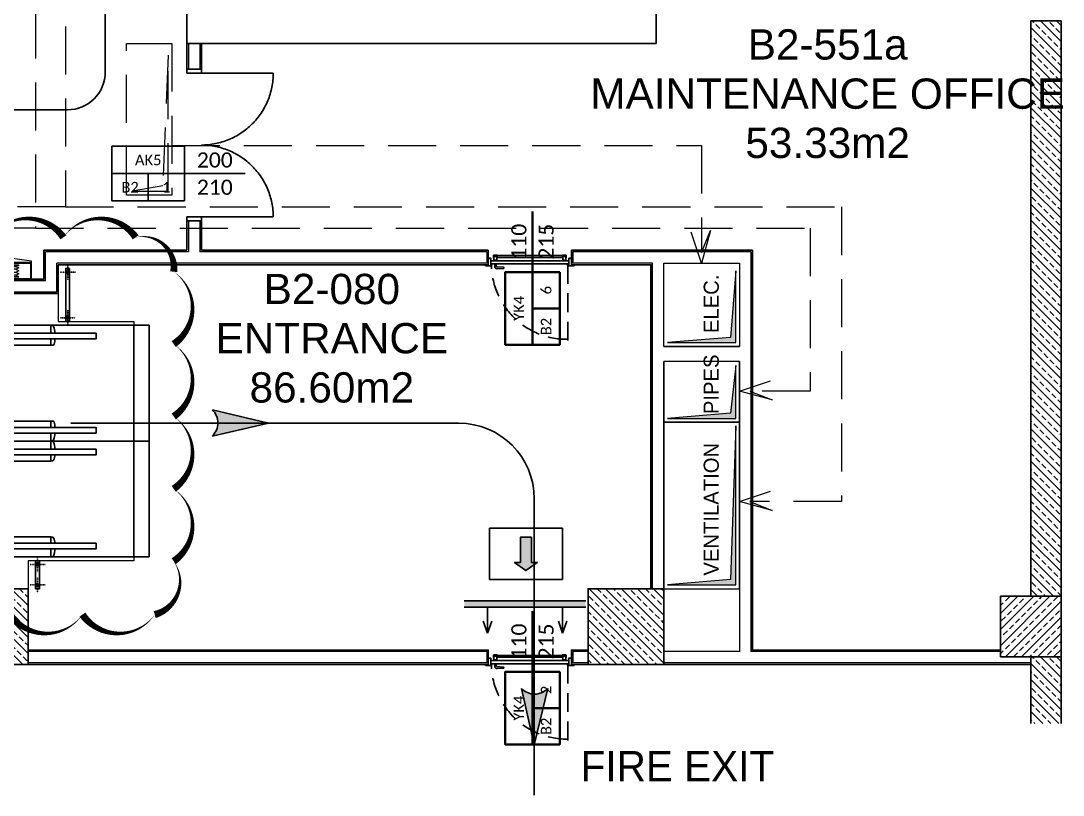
# Model space of a CAD drawing. Header units: metres. Extents: x -9802 to 773, y -8579 to 5125.
# Drawn here: x -1678 to -301, y -8579 to -7556 of the extents above; entities that cross this region are included whole.
import ezdxf
from ezdxf.enums import TextEntityAlignment as Align

# ---------------------------------------------------------------- set-up
doc = ezdxf.new("R2010")
doc.units = ezdxf.units.M
doc.header["$MEASUREMENT"] = 0
for name, pattern in [('DASHDOT2', [0.5, 0.25, -0.125, 0, -0.125]), ('HIDDEN', [9.525, 6.35, -3.175]), ('HIDDEN2', [0.1875, 0.125, -0.0625])]:
    doc.linetypes.add(name, pattern=pattern)
doc.layers.get('0').update_dxf_attribs({"color": 30, "lineweight": 0})
for name, color, linetype in [('6', 242, 'Continuous'), ('AG-DOOR', 2, 'Continuous'), ('AG-DOOR-NOTATION-WOODDEN', 60, 'Continuous'), ('AG-DOOR-OPENING', 9, 'HIDDEN'), ('AG-HANDRAIL', 20, 'Continuous'), ('AG-PLASTER', 73, 'Continuous'), ('AG-TEXT', 7, 'Continuous'), ('AR-ESCALATOR', 3, 'Continuous'), ('V-0_Hatch_Concrete', 252, 'Continuous'), ('V-2_Column', 160, 'Continuous'), ('V-2_Wall_Concrete', 160, 'Continuous')]:
    doc.layers.add(name, color=color, linetype=linetype)
for name, color, linetype, lineweight in [('Ag-040', 2, 'Continuous', 20), ('AG-DOOR-NOTATION-FIRE', 1, 'Continuous', 40), ('AG-FIRE-HOSE', 1, 'Continuous', 0), ('AG-Slab_Hole', 163, 'Continuous', 20), ('AG-Wall', 4, 'Continuous', 20), ('AI-040 @ 250', 2, 'Continuous', 20), ('HOLD', 7, 'Continuous', 0), ('shaft', 3, 'Continuous', 20)]:
    doc.layers.add(name, color=color, linetype=linetype, lineweight=lineweight)
doc.styles.add('$0$IIS IKEA SANS', font='')
doc.styles.add('ARIAL', font='arial.ttf', dxfattribs={"width": 0.9})
doc.styles.add('CALIBRI LIGHT', font='calibril.ttf')
doc.styles.add('IIS IKEA SANS', font='')
doc.styles.get('$0$IIS IKEA SANS').set_extended_font_data('IKEA Sans')
doc.styles.get('IIS IKEA SANS').set_extended_font_data('IKEA Sans')

# ---------------------------------------------------------------- blocks, each defined once
blk = doc.blocks.new('*U6')
at = {"style": 'ARIAL'}
for tag, p in [('NO', (1.676, 0.8)), ('MAHAL', (1.676, -1.8)), ('ALAN', (1.676, -4.4))]:
    blk.add_attdef(tag, text='', height=1.6, dxfattribs=at).set_placement(p, align=Align.MIDDLE_CENTER)
blk = doc.blocks.new('IIS_RoomInfo_2D')
at = {"style": 'IIS IKEA SANS'}
for tag, p, height in [('IIS_ROOMINFO_1:ROOMNAME', (-5.191, 1.615), 2), ('IIS_ROOMINFO_1:ROOMNO', (-5.191, -1.385), 2), ('IIS_ROOMINFO_1:ROOMM2', (-5.191, -3.635), 1.25)]:
    blk.add_attdef(tag, p, '', height=height, dxfattribs=at)
blk = doc.blocks.new('ST-B2')
at = {"layer": 'AG-PLASTER'}
for p, q in [((-100, 12070), (6100, 12070)), ((-100, 12070), (-100, 11530)), ((6100, 12070), (6100, 9500)), ((90, 11880), (2530, 11880)), ((90, 11880), (90, 11530)), ((2530, 11880), (2530, 9500)), ((90, 11530), (-100, 11530)), ((90, 9870), (-100, 9870)), ((-100, 9870), (-100, 9500)), ((90, 9870), (90, 9500))]:
    blk.add_line(p, q, dxfattribs=at)
at = {"layer": 'AG-Wall'}
for p, q in [((-80, 12050), (6080, 12050)), ((-80, 12050), (-80, 11550)), ((6080, 12050), (6080, 9500)), ((70, 11900), (2550, 11900)), ((70, 11900), (70, 11550)), ((2550, 11900), (2550, 9500)), ((2700, 11900), (2700, 9500)), ((2700, 11900), (5930, 11900)), ((5930, 11900), (5930, 9500)), ((70, 11550), (-80, 11550)), ((70, 9850), (-80, 9850)), ((-80, 9850), (-80, 9500)), ((70, 9850), (70, 9500))]:
    blk.add_line(p, q, dxfattribs=at)
at = {"layer": 'V-2_Wall_Concrete'}
for p, q in [((720, 9500), (-100, 9500)), ((-100, 9500), (-100, -100)), ((720, 9100), (720, 9500)), ((2420, 9100), (2420, 9500)), ((6100, 9500), (2420, 9500)), ((6100, -100), (6100, 9500)), ((300, 300), (300, 9100)), ((300, 9100), (720, 9100)), ((2420, 9100), (5700, 9100)), ((5700, 9100), (5700, 300)), ((5700, 300), (300, 300)), ((-100, -100), (6100, -100))]:
    blk.add_line(p, q, dxfattribs=at)
blk = doc.blocks.new('YD')
at = {"layer": 'AG-FIRE-HOSE'}
for p, q in [((-165, 214), (-165, 564)), ((-130, 569), (-130, 209)), ((-90, 209), (-90, 569)), ((-51, 569), (-51, 209)), ((-220, 389), (-204, 389))]:
    blk.add_line(p, q, dxfattribs=at)
for points in [[(-220, 770), (-236, 770), (-288, 394, 0.037389), (-220, 389, -23668932620.97506)], [(-220, 0), (-236, 0), (-288, 384, -0.037389), (-220, 389, 23668932620.97506)]]:
    blk.add_lwpolyline(points, format="xyb", dxfattribs=at)
for points in [[(-220, 0), (0, 0), (0, 770), (-220, 770), (-220, 0)], [(-181, 605), (-165, 564), (-149, 605), (-130, 569), (-110, 605), (-90, 569), (-71, 605), (-51, 569), (-31, 605)], [(-181, 173), (-165, 214), (-149, 173), (-130, 209), (-110, 173), (-90, 209), (-71, 173), (-51, 209), (-31, 173)]]:
    blk.add_lwpolyline(points, dxfattribs=at)
for points in [[(-204, 8), (-8, 8), (-8, 762), (-204, 762)], [(-185, 173), (-181, 173), (-181, 605), (-185, 605)], [(-31, 605), (-28, 605), (-28, 173), (-31, 173)]]:
    blk.add_lwpolyline(points, close=True, dxfattribs=at)
blk = doc.blocks.new('KAPIYON')
at = {"layer": '6'}
blk.add_hatch(color=2, dxfattribs=at).paths.add_polyline_path([(1584376.1, 117133.6), (1584364.2, 117133.6), (1584364.2, 117115.1), (1584364.2, 117105.6), (1584357.6, 117105.6), (1584370.2, 117096.6), (1584382.7, 117105.6), (1584376.1, 117105.6), (1584376.1, 117115.1)])
at = {"layer": '6', "color": 4}
blk.add_lwpolyline([(1584330, 117143.2), (1584410.3, 117143.2), (1584410.3, 117087), (1584330, 117087), (1584330, 117143.2)], dxfattribs=at)
at = {"layer": '6', "color": 2}
blk.add_lwpolyline([(1584376.1, 117133.6), (1584364.2, 117133.6), (1584364.2, 117115.1), (1584364.2, 117105.6), (1584357.6, 117105.6), (1584370.2, 117096.6), (1584382.7, 117105.6), (1584376.1, 117105.6), (1584376.1, 117115.1)], close=True, dxfattribs=at)
blk = doc.blocks.new('A$C07630900')
at = {"layer": '6', "xscale": 0.5, "yscale": 0.5, "zscale": 0.5, "rotation": 270}
blk.add_blockref('KAPIYON', (-58543.51, 792191.76), dxfattribs=at)
blk = doc.blocks.new('A$C2DA34C5B')
at = {"xscale": 24, "yscale": 24, "zscale": 24}
blk.add_blockref('A$C07630900', (315, -160), dxfattribs=at)
blk = doc.blocks.new('I')
at = {"layer": '6', "linetype": 'Continuous'}
blk.add_hatch(color=4, dxfattribs=at).paths.add_polyline_path([(208591, 128493), (208591, 128667), (205379, 128667), (205379, 128493)])
at = {"layer": '6', "color": 4}
for p, q in [((208591, 128667), (205379, 128667)), ((205379, 128493), (208591, 128493))]:
    blk.add_line(p, q, dxfattribs=at)
at = {"layer": '6'}
for p, q in [((205991, 128493), (205991, 127812)), ((207979, 128493), (207979, 127812)), ((205991, 127812), (205877, 128131)), ((205991, 127812), (206104, 128131)), ((207979, 127812), (207866, 128131)), ((207979, 127812), (208093, 128131))]:
    blk.add_line(p, q, dxfattribs=at)
blk = doc.blocks.new('A$C797D3CE4')
at = {"layer": '6', "xscale": -0.4999999999999911, "yscale": 0.4999999999999911, "zscale": 0.4999999999999911, "rotation": 180}
blk.add_blockref('I', (-103492, 64334), dxfattribs=at)
at = {"layer": '6', "ltscale": 250, "rotation": 270}
blk.add_blockref('A$C2DA34C5B', (-12, 33), dxfattribs=at)
blk = doc.blocks.new('ok')
at = {"layer": '6'}
h = blk.add_hatch(color=256, dxfattribs=at)
edge = h.paths.add_edge_path()
edge.add_ellipse((1571515.97, 116941.68), major_axis=(-7.14, 7.19), ratio=1, start_angle=359.45276, end_angle=450.68953)
edge.add_line((1571508.87, 116934.46), (1571477.92, 116941.82))
edge.add_line((1571477.92, 116941.82), (1571508.9, 116948.94))
for p, q in [((1571477.92, 116941.82), (1571508.9, 116948.94)), ((1571508.87, 116934.46), (1571477.92, 116941.82))]:
    blk.add_line(p, q, dxfattribs=at)
at = {"layer": '6', "extrusion": (0, 0, -1)}
blk.add_ellipse((1571515.97, 116941.68), major_axis=(-7.14, 7.19), ratio=1, start_param=4.700354, end_param=6.292737, dxfattribs=at)
blk = doc.blocks.new('A$C64C532C9')
at = {"layer": '6'}
for p, q in [((87.713, -58.275), (87.713, -47.592)), ((67.105, -58.775), (87.213, -58.775)), ((87.26, -62.913), (92.382, -62.913)), ((93.382, -67.826), (93.382, -63.913))]:
    blk.add_line(p, q, dxfattribs=at)
for centre, radius, start, end in [((87.213, -58.275), 0.5, 270, 0), ((92.382, -63.913), 1, 0, 90)]:
    blk.add_arc(centre, radius, start, end, dxfattribs=at)
at = {"layer": '6', "extrusion": (0, 0, -1), "xscale": -0.02399999999994179, "yscale": 0.02399999999994179, "zscale": -0.02399999999994179}
for p, rotation in [((-37805.341, 2743.69), 180), ((-2899.986, -37782.632), 270)]:
    blk.add_blockref('ok', p, dxfattribs=dict(at, rotation=rotation))
at = {"layer": '6', "xscale": 0.000999999999985448, "yscale": 0.000999999999985448, "zscale": 0.000999999999985448, "rotation": 180}
blk.add_blockref('A$C797D3CE4', (93.26, -65.258), dxfattribs=at)
blk = doc.blocks.new('A$C32196F0F')
at = {"linetype": 'HIDDEN2'}
for p, q in [((108.7, 11.6), (108.7, 14.1)), ((109.9, 12.8), (107.4, 12.8))]:
    blk.add_line(p, q, dxfattribs=at)
at = {"color": 122}
for p, q in [((11, 3.5), (10.5, 3.5)), ((10.5, 3.5), (10.5, 0.3)), ((15.2, 0), (10.8, 0)), ((11, 6.5), (11, 7.5)), ((15, 6.5), (15, 7.5)), ((15.5, 3.5), (15, 3.5)), ((15.5, 3.5), (15.5, 0.3)), ((15.5, 3), (101.5, 3)), ((15.5, 0.5), (101.5, 0.5)), ((101.5, 3.5), (102, 3.5)), ((101.5, 3.5), (101.5, 0.3)), ((101.8, 0), (106.2, 0)), ((102, 6.5), (102, 7.5)), ((106, 6.5), (106, 7.5)), ((106, 3.5), (106.5, 3.5)), ((106.5, 3.5), (106.5, 0.3))]:
    blk.add_line(p, q, dxfattribs=at)
for points in [[(7, 4.3), (7, 13.8, 0.414214), (6.8, 14), (0.2, 14, 0.414214), (0, 13.8), (0, 12.5), (0.1, 12.5), (0.1, 13.8, -0.414214), (0.2, 13.9), (6.8, 13.9, -0.414214), (6.8, 13.8), (6.8, 4.3), (6.8, 4.3, -0.414214), (6.7, 4.2), (3.5, 4.2), (3.5, 4.2), (3.5, 4), (6.7, 4, 0.414214), (7, 4.3)], [(110, 4.3), (110, 13.8, -0.414214), (110.2, 14), (116.8, 14, -0.414214), (117, 13.8), (117, 12.5), (116.8, 12.5), (116.8, 13.8, 0.414214), (116.8, 13.9), (110.2, 13.9, 0.414214), (110.1, 13.8), (110.1, 4.3), (110.1, 4.3, 0.414214), (110.3, 4.2), (113.5, 4.2), (113.5, 4.2), (113.5, 4), (110.3, 4, -0.414214), (110, 4.3)]]:
    blk.add_lwpolyline(points, format="xyb", dxfattribs=at)
at = {"color": 253}
blk.add_lwpolyline([(12.2, 12), (12.2, 14.9, -0.414214), (15.2, 17.9), (23.7, 17.4, -0.502224), (24.2, 16.7), (23.9, 15.9), (23.9, 15.9), (15.2, 15.4, 0.414214), (14.2, 14.4), (14.2, 12)], format="xyb", dxfattribs=at)
blk.add_lwpolyline([(110, 7.5), (7, 7.5), (7, 11.5), (110, 11.5)], close=True)
at = {"color": 122}
for points in [[(15, 6.5), (11, 6.5), (11, 1.5), (15, 1.5)], [(102, 6.5), (106, 6.5), (106, 1.5), (102, 1.5)]]:
    blk.add_lwpolyline(points, close=True, dxfattribs=at)
at = {"linetype": 'HIDDEN2'}
for radius in [0.75, 0.5]:
    blk.add_circle((108.7, 12.8), radius, dxfattribs=at)
at = {"color": 122}
for centre, start, end in [((10.8, 0.3), 180, 270), ((15.2, 0.3), 270, 360), ((101.8, 0.3), 180, 270), ((106.2, 0.3), 270, 360)]:
    blk.add_arc(centre, 0.3, start, end, dxfattribs=at)
at = {"layer": 'AG-DOOR-OPENING', "color": 9, "linetype": 'HIDDEN2', "ltscale": 200}
blk.add_line((108.7, 12.8), (108.7, 113.2), dxfattribs=at)
blk.add_arc((107.6, 11.3), 99.8, 90, 180, dxfattribs=at)
blk = doc.blocks.new('*U54')
blk.add_lwpolyline([(1000, -450), (2200, -450), (2200, 450), (1000, 450)], close=True)
for points in [[(2200, 0), (0, 0)], [(1600, -450), (1600, 0)]]:
    blk.add_lwpolyline(points)
at = {"style": 'CALIBRI LIGHT'}
for tag, height, p in [('GENİŞLİK', 250, (500, 225)), ('KAPIKODU', 175, (1600, 225)), ('YÜKSEKLİK', 250, (500, -225)), ('KATTAKI.SAYISI', 175, (1300, -225)), ('BULUNDUGU.KAT', 175, (1900, -225))]:
    blk.add_attdef(tag, text='', height=height, dxfattribs=at).set_placement(p, align=Align.MIDDLE_CENTER)
blk = doc.blocks.new('kolon 1x1')
at = {"layer": 'V-0_Hatch_Concrete'}
h = blk.add_hatch(dxfattribs=at)
h.set_pattern_fill('ANSI33', color=256, scale=0.6, angle=90)
h.set_pattern_definition([(135, (49.56922, -174.56495), (-0.10606602, -0.10606602), []), (135, (49.56922, -174.45888), (-0.10606602, -0.10606602), [0.075, -0.0375])])
h.paths.add_polyline_path([(1, -1), (1, 0), (0, 0), (0, -1)])
blk.add_lwpolyline([(0, -1), (0, 0), (1, 0), (1, -1)], close=True)
blk = doc.blocks.new('kolon 80x80')
at = {"layer": 'V-0_Hatch_Concrete'}
h = blk.add_hatch(dxfattribs=at)
h.set_pattern_fill('ANSI33', color=256, scale=0.6)
h.set_pattern_definition([(45, (-190.3679, -46.12143), (-0.10606602, 0.10606602), []), (45, (-190.26183, -46.12143), (-0.10606602, 0.10606602), [0.075, -0.0375])])
h.paths.add_polyline_path([(0, -0.8), (0.8, -0.8), (0.8, 0), (0, 0)])
blk.add_lwpolyline([(0, -0.8), (0, 0), (0.8, 0), (0.8, -0.8)], close=True)
blk = doc.blocks.new('HNDR-PLN')
at = {"layer": 'AG-HANDRAIL', "color": 9, "linetype": 'HIDDEN2'}
blk.add_lwpolyline([(20, 20), (20, -20), (-20, -20), (-20, 20)], close=True, dxfattribs=at)
at = {"layer": 'AG-HANDRAIL', "linetype": 'DASHDOT2', "ltscale": 2}
for points in [[(0, -100), (0, 100)], [(-100, 0), (100, 0)]]:
    blk.add_lwpolyline(points, dxfattribs=at)
at = {"layer": 'AG-HANDRAIL', "color": 9, "linetype": 'HIDDEN2'}
blk.add_circle((0, 0), 15, dxfattribs=at)
blk = doc.blocks.new('b2vest')
at = {"layer": 'AG-HANDRAIL', "ltscale": 0.3}
for points in [[(-1951, -3370), (-1951, -4070), (-2001, -4070), (-2001, -3370)], [(-2400, -7600), (-2400, -7230), (-2350, -7230), (-2350, -7600)]]:
    blk.add_lwpolyline(points, close=True, dxfattribs=at)
at = {"layer": 'AG-Slab_Hole', "ltscale": 0.3}
for points in [[(-2100, -3700), (-2100, -4070), (-1100, -4070), (-1100, -4120)], [(-1100, -7180), (-1100, -7230), (-2500, -7230), (-2500, -7600)]]:
    blk.add_lwpolyline(points, dxfattribs=at)
at = {"layer": 'AR-ESCALATOR'}
for p, q in [((-1100, -5650), (-1100, -4120)), ((-900, -5650), (-900, -4120))]:
    blk.add_line(p, q, dxfattribs=at)
at = {"layer": 'AR-ESCALATOR', "color": 140}
for p, q in [((-1100, -5650), (-1100, -7180)), ((-900, -5650), (-900, -7180))]:
    blk.add_line(p, q, dxfattribs=at)
at = {"layer": 'AR-ESCALATOR'}
for points in [[(-12657, -4120), (-2200, -4120), (-2176, -4123, -0.286419), (-2162, -4135, -0.056277), (-2142, -4226)], [(-2142, -4301, -0.048643), (-2155, -4371, -0.290108), (-2169, -4383), (-2200, -4385), (-12464, -4385)], [(-2142, -5469, 0.048643), (-2155, -5399, 0.290108), (-2169, -5387), (-2200, -5385), (-11734, -5385)], [(-11540, -5650), (-2200, -5650), (-2176, -5647, 0.286419), (-2162, -5635, 0.056277), (-2142, -5544)]]:
    blk.add_lwpolyline(points, format="xyb", dxfattribs=at)
for points in [[(-2200, -4120), (-2200, -4226)], [(-2200, -4120), (-900, -4120)], [(-12580, -4226), (-1600, -4226), (-1600, -4301), (-12525, -4301)], [(-2200, -4301), (-2200, -4385)], [(-11618, -5544), (-1600, -5544), (-1600, -5469), (-11673, -5469)], [(-2200, -5469), (-2200, -5385)], [(-2200, -5650), (-2200, -5544)], [(-900, -5650), (-2200, -5650)]]:
    blk.add_lwpolyline(points, dxfattribs=at)
at = {"layer": 'AR-ESCALATOR', "color": 140}
for points in [[(-1600, -5757), (-10800, -5757), (-10800, -5832), (-1600, -5832)], [(-1600, -6999), (-1600, -7074), (-10800, -7074), (-10800, -6999)]]:
    blk.add_lwpolyline(points, close=True, dxfattribs=at)
for points in [[(-2200, -5757), (-2200, -5650)], [(-2200, -5915), (-2200, -5832)], [(-2200, -5832), (-2200, -5915)], [(-2200, -6915), (-2200, -6999)], [(-2200, -6999), (-2200, -6915)], [(-2200, -7074), (-2200, -7180)]]:
    blk.add_lwpolyline(points, dxfattribs=at)
for points in [[(-2142, -5757, 0.056277), (-2162, -5665, 0.286419), (-2176, -5653), (-2200, -5650), (-2200, -5757)], [(-10239, -5832, 0.048643), (-10226, -5901, 0.290108), (-10211, -5913), (-10181, -5915), (-2200, -5915)], [(-2142, -5832, -0.07391), (-2162, -5900, -0.286419), (-2176, -5912), (-2200, -5915), (-2200, -5832)], [(-10239, -6999, -0.048643), (-10226, -6929, -0.290108), (-10211, -6917), (-10181, -6915), (-2200, -6915)], [(-2142, -6999, 0.07391), (-2162, -6930, 0.286419), (-2176, -6918), (-2200, -6915), (-2200, -6999)], [(-900, -7180), (-10181, -7180), (-10205, -7177, -0.286419), (-10219, -7165, -0.056277), (-10238, -7074)], [(-2142, -7074, -0.056277), (-2162, -7165, -0.286419), (-2176, -7177), (-2200, -7180), (-2200, -7074)]]:
    blk.add_lwpolyline(points, format="xyb", dxfattribs=at)
at = {"xscale": -1}
for p in [(-1975, -3420), (-2375, -7280)]:
    blk.add_blockref('HNDR-PLN', p, dxfattribs=at)
for p, rotation in [((-1976, -4020), 90.00000000000004), ((-2375, -7550), 180)]:
    blk.add_blockref('HNDR-PLN', p, dxfattribs=dict(rotation=rotation))
blk = doc.blocks.new('KAPI-200')
at = {"layer": 'AG-DOOR', "ltscale": 0.3}
for points in [[(5, 0), (0, 0), (0, 19), (5, 19)], [(200, 0), (195, 0), (195, 19), (200, 19)]]:
    blk.add_lwpolyline(points, close=True, dxfattribs=at)
at = {"layer": 'AG-DOOR-OPENING', "ltscale": 150}
for points in [[(5, 19), (5, 114, -0.414214), (100, 19)], [(195, 19), (195, 114, 0.414214), (100, 19)]]:
    blk.add_lwpolyline(points, format="xyb", dxfattribs=at)

msp = doc.modelspace()

# ---------------------------------------------------------------- hatches: boundary and pattern name
at = {"layer": 'shaft', "ltscale": 0.3}
h = msp.add_hatch(color=256, dxfattribs=at)
h.dxf.hatch_style = 1
h.paths.add_polyline_path([(-823.4, -7980.9), (-733.4, -7980.9), (-733.4, -7885.9), (-740.4, -7973.9)])
h = msp.add_hatch(color=256, dxfattribs=at)
h.dxf.hatch_style = 1
h.paths.add_polyline_path([(-823.4, -8080.9), (-733.4, -8080.9), (-733.4, -8010.9), (-740.4, -8073.9)])
h = msp.add_hatch(color=256, dxfattribs=at)
h.dxf.hatch_style = 1
h.paths.add_polyline_path([(-823.4, -8300.9), (-733.4, -8300.9), (-733.4, -8090.9), (-740.4, -8293.9)])
at = {"layer": 'V-0_Hatch_Concrete', "ltscale": 0.3}
h = msp.add_hatch(dxfattribs=at)
h.set_pattern_fill('ANSI33', color=256, scale=60, angle=90)
h.set_pattern_definition([(135, (3e-05, -6720), (-10.6066, -10.6066), []), (135, (3e-05, -6709.393), (-10.6066, -10.6066), [7.5, -3.75])])
h.paths.add_polyline_path([(-303.4, -7555.9), (-343.4, -7555.9), (-343.4, -8315.9), (-303.4, -8315.9)])
h = msp.add_hatch(dxfattribs=at)
h.set_pattern_fill('ANSI33', color=256, scale=60, angle=90)
h.set_pattern_definition([(135, (9e-05, -7560), (-10.6066, -10.6066), []), (135, (9e-05, -7549.393), (-10.6066, -10.6066), [7.5, -3.75])])
h.paths.add_polyline_path([(-303.4, -8395.9), (-343.4, -8395.9), (-343.4, -8484), (-303.4, -8484)])

# ---------------------------------------------------------------- linework, layer by layer
at = {"layer": 'AG-PLASTER'}
for p, q in [((-1458.4, -7585.9), (-1458.4, -7619.9)), ((-1439.4, -7585.9), (-1439.4, -7619.9)), ((-1458.4, -7819.9), (-1458.4, -7858.9)), ((-1439.4, -7819.9), (-1439.4, -7858.9)), ((-1628.4, -7915.9), (-1628.4, -7877.9)), ((-3688.4, -7915.9), (-1628.4, -7915.9))]:
    msp.add_line(p, q, dxfattribs=at)
at = {"layer": 'AG-PLASTER', "ltscale": 0.3}
for p, q in [((-1458.4, -7858.9), (-1647.4, -7858.9)), ((-1060.4, -7858.9), (-1439.4, -7858.9)), ((-1060.4, -7858.9), (-1060.4, -7877.9)), ((-711.4, -7858.9), (-950.4, -7858.9)), ((-950.4, -7858.9), (-950.4, -7877.9)), ((-711.4, -8386.9), (-711.4, -7858.9)), ((-383.4, -8386.9), (-711.4, -8386.9)), ((-828.4, -8405.9), (-343.4, -8405.9))]:
    msp.add_line(p, q, dxfattribs=at)
at = {"layer": 'AG-PLASTER'}
msp.add_lwpolyline([(-1647.4, -7858.9), (-1647.4, -7896.9), (-3669.4, -7896.9), (-3669.4, -7858.9)], dxfattribs=at)
at = {"layer": 'AG-PLASTER', "ltscale": 0.3}
for points in [[(-1628.4, -7877.9), (-1060.4, -7877.9)], [(-950.4, -7877.9), (-845.4, -7877.9), (-845.4, -8305.9)], [(-1668.4, -8405.9), (-1060.4, -8405.9), (-1060.4, -8386.9), (-1668.4, -8386.9)], [(-928.4, -8405.9), (-950.4, -8405.9), (-950.4, -8386.9), (-928.4, -8386.9)]]:
    msp.add_lwpolyline(points, dxfattribs=at)
at = {"layer": 'AG-Wall'}
for p, q in [((-1456.4, -7585.9), (-1456.4, -7619.9)), ((-1441.4, -7585.9), (-1441.4, -7619.9)), ((-1456.4, -7819.9), (-1456.4, -7860.9)), ((-1441.4, -7819.9), (-1441.4, -7860.9)), ((-1645.4, -7898.9), (-1645.4, -7860.9)), ((-1456.4, -7860.9), (-1645.4, -7860.9)), ((-1062.4, -7860.9), (-1441.4, -7860.9)), ((-1062.4, -7860.9), (-1062.4, -7875.9)), ((-713.4, -7860.9), (-948.4, -7860.9)), ((-948.4, -7860.9), (-948.4, -7875.9)), ((-713.4, -7860.9), (-713.4, -8388.9)), ((-1630.4, -7913.9), (-1630.4, -7875.9)), ((-1062.4, -7875.9), (-1630.4, -7875.9)), ((-843.4, -7875.9), (-948.4, -7875.9)), ((-828.4, -7875.9), (-728.4, -7875.9)), ((-728.4, -7875.9), (-728.4, -7985.9)), ((-3671.4, -7898.9), (-1645.4, -7898.9)), ((-3686.4, -7913.9), (-1630.4, -7913.9)), ((-828.4, -7985.9), (-728.4, -7985.9)), ((-828.4, -8305.9), (-828.4, -8005.9)), ((-728.4, -8005.9), (-828.4, -8005.9)), ((-728.4, -8005.9), (-728.4, -8388.9)), ((-1062.4, -8388.9), (-1668.4, -8388.9)), ((-1062.4, -8388.9), (-1062.4, -8403.9)), ((-928.4, -8388.9), (-948.4, -8388.9)), ((-948.4, -8388.9), (-948.4, -8403.9)), ((-1062.4, -8403.9), (-1668.4, -8403.9)), ((-928.4, -8403.9), (-948.4, -8403.9))]:
    msp.add_line(p, q, dxfattribs=at)
at = {"layer": 'AG-Wall', "ltscale": 5, "transparency": 33554687}
msp.add_line((-828.4, -7985.9), (-828.4, -7875.9), dxfattribs=at)
at = {"layer": 'AG-Wall'}
for points in [[(-843.4, -8305.9), (-843.4, -7875.9)], [(-728.4, -8388.9), (-828.4, -8388.9)], [(-383.4, -8388.9), (-713.4, -8388.9)], [(-343.4, -8403.9), (-828.4, -8403.9)]]:
    msp.add_lwpolyline(points, dxfattribs=at)
at = {"layer": 'HOLD'}
msp.add_lwpolyline([(-1717.3, -7841.8, 0, 9.56, -0.520567), (-1621.7, -7841.8, 0, 9.56, -0.520567), (-1526.1, -7841.8, 0, 9.56, -0.520567), (-1475.9, -7887.2, 0, 9.56, -0.520567), (-1475.9, -7982.8, 0, 9.56, -0.520567), (-1475.9, -8078.4, 0, 9.56, -0.520567), (-1475.9, -8174, 0, 9.56, -0.520567), (-1475.9, -8269.6, 0, 9.56, -0.520567), (-1501, -8340.1, 0, 9.56, -0.520567), (-1596.6, -8340.1, 0, 9.56, -0.520567), (-1692.2, -8340.1, 0, 9.56, -0.520567)], format="xyseb", dxfattribs=at)
at = {"layer": 'shaft', "linetype": 'HIDDEN', "ltscale": 10}
for points in [[(-1538.4, -7256.2), (-1658.5, -7256.2), (-1658.5, -7829.5), (-635, -7829.5), (-635, -8044.9), (-714.5, -8044.9), (-685.3, -8056.6), (-728.4, -8044.9), (-687.5, -8031.2)], [(-1538.4, -7467.9), (-1618.8, -7467.9), (-1618.8, -7801.7), (-593.4, -7801.7), (-593.4, -8190.9), (-714.5, -8190.9), (-685.3, -8202.5), (-728.4, -8190.9), (-687.5, -8177.2)], [(-1538.4, -7585.9), (-1478.4, -7585.9), (-1478.4, -7785.9), (-1538.4, -7785.9), (-1538.4, -7585.9)], [(-1530.8, -7780.9), (-1483.4, -7780.9), (-1483.4, -7601.4), (-1490.4, -7773.9), (-1530.8, -7780.9)], [(-1478.4, -7720.3), (-778.4, -7720.3), (-778.4, -7862), (-766.8, -7832.8), (-778.4, -7875.9), (-792.1, -7835)], [(-1618.8, -7801.7), (-4021.7, -7801.7), (-4021.7, -8215.7), (-4284.9, -8215.7), (-4258.4, -8222.7), (-4287.5, -8215.6), (-4258.5, -8209.3)], [(-1658.5, -7829.5), (-4061.5, -7829.5), (-4061.5, -8142), (-4284.5, -8142), (-4258, -8149), (-4287, -8141.9), (-4258.1, -8135.7)]]:
    msp.add_lwpolyline(points, dxfattribs=at)
at = {"layer": 'shaft', "ltscale": 0.3}
for points in [[(-828.4, -7875.9), (-728.4, -7875.9), (-728.4, -7985.9), (-828.4, -7985.9)], [(-728.4, -8085.9), (-728.4, -8005.9), (-828.4, -8005.9), (-828.4, -8085.9)], [(-828.4, -8085.9), (-828.4, -8305.9), (-728.4, -8305.9), (-728.4, -8085.9)]]:
    msp.add_lwpolyline(points, close=True, dxfattribs=at)
for points in [[(-823.4, -7980.9), (-733.4, -7980.9), (-733.4, -7885.9), (-740.4, -7973.9), (-823.4, -7980.9)], [(-823.4, -8080.9), (-733.4, -8080.9), (-733.4, -8010.9), (-740.4, -8073.9), (-823.4, -8080.9)], [(-823.4, -8300.9), (-733.4, -8300.9), (-733.4, -8090.9), (-740.4, -8293.9), (-823.4, -8300.9)]]:
    msp.add_lwpolyline(points, dxfattribs=at)
at = {"layer": 'V-2_Column'}
for p, q in [((-343.4, -8395.9), (-343.4, -8484)), ((-303.4, -8395.9), (-303.4, -8484))]:
    msp.add_line(p, q, dxfattribs=at)
msp.add_lwpolyline([(-303.4, -7555.9), (-303.4, -8315.9), (-343.4, -8315.9), (-343.4, -7555.9)], close=True, dxfattribs=at)

# ---------------------------------------------------------------- block references
at = {"ltscale": 0.3, "xscale": 0.1, "yscale": 0.1, "zscale": 0.1}
msp.add_blockref('ST-B2', (-1448.4, -7575.9), dxfattribs=at)
at = {"xscale": 0.1, "yscale": 0.1, "zscale": 0.1}
msp.add_blockref('b2vest', (-1418.4, -7545.9), dxfattribs=at)
at = {"layer": '6', "ltscale": 0.3, "xscale": 100, "yscale": 100, "zscale": 100}
msp.add_blockref('A$C64C532C9', (-10337.7, -1795.9), dxfattribs=at)
at = {"layer": 'Ag-040', "color": 2, "linetype": 'Continuous', "lineweight": 20}
ref = msp.add_blockref('IIS_RoomInfo_2D', (-834.3, -8592.4), dxfattribs=dict(at, xscale=20, yscale=20, zscale=20))
ref.add_attrib('IIS_ROOMINFO_1:ROOMNAME', 'FIRE EXIT', (-938.2, -8560.1), dxfattribs={"layer": '0', "height": 40, "style": 'IIS IKEA SANS'})
at = {"layer": 'AG-DOOR', "rotation": 270}
msp.add_blockref('KAPI-200', (-1458.4, -7619.9), dxfattribs=at)
at = {"layer": 'AG-DOOR', "xscale": -1, "rotation": 180}
for p in [(-1063.9, -7865.4), (-1063.9, -8393.4)]:
    msp.add_blockref('A$C32196F0F', p, dxfattribs=at)
at = {"layer": 'AG-DOOR-NOTATION-FIRE', "ltscale": 0.3}
ref = msp.add_blockref('*U54', (-1001.9, -7807.6), dxfattribs=dict(at, xscale=-0.08000000000000002, yscale=0.08000000000000002, zscale=0.08000000000000002, rotation=90))
ref.add_attrib('BULUNDUGU.KAT', 'B2', dxfattribs={"layer": '0', "height": 14, "rotation": 90, "style": 'CALIBRI LIGHT'}).set_placement((-983.9, -7959.6), align=Align.MIDDLE_CENTER)
ref.add_attrib('KATTAKI.SAYISI', '6', dxfattribs={"layer": '0', "height": 14, "rotation": 90, "style": 'CALIBRI LIGHT'}).set_placement((-983.9, -7911.6), align=Align.MIDDLE_CENTER)
ref.add_attrib('KAPIKODU', 'YK4', dxfattribs={"layer": '0', "height": 14, "rotation": 90, "style": 'CALIBRI LIGHT'}).set_placement((-1019.9, -7935.6), align=Align.MIDDLE_CENTER)
ref.add_attrib('YÜKSEKLİK', '215', dxfattribs={"layer": '0', "height": 20, "rotation": 90, "style": 'CALIBRI LIGHT'}).set_placement((-983.9, -7847.6), align=Align.MIDDLE_CENTER)
ref.add_attrib('GENİŞLİK', '110', dxfattribs={"layer": '0', "height": 20, "rotation": 90, "style": 'CALIBRI LIGHT'}).set_placement((-1019.9, -7847.6), align=Align.MIDDLE_CENTER)
ref = msp.add_blockref('*U54', (-1001.9, -8335.6), dxfattribs=dict(at, xscale=-0.08000000000000002, yscale=0.08000000000000002, zscale=0.08000000000000002, rotation=90))
ref.add_attrib('BULUNDUGU.KAT', 'B2', dxfattribs={"layer": '0', "height": 14, "rotation": 90, "style": 'CALIBRI LIGHT'}).set_placement((-983.9, -8487.6), align=Align.MIDDLE_CENTER)
ref.add_attrib('KATTAKI.SAYISI', '2', dxfattribs={"layer": '0', "height": 14, "rotation": 90, "style": 'CALIBRI LIGHT'}).set_placement((-983.9, -8439.6), align=Align.MIDDLE_CENTER)
ref.add_attrib('KAPIKODU', 'YK4', dxfattribs={"layer": '0', "height": 14, "rotation": 90, "style": 'CALIBRI LIGHT'}).set_placement((-1019.9, -8463.6), align=Align.MIDDLE_CENTER)
ref.add_attrib('YÜKSEKLİK', '215', dxfattribs={"layer": '0', "height": 20, "rotation": 90, "style": 'CALIBRI LIGHT'}).set_placement((-983.9, -8375.6), align=Align.MIDDLE_CENTER)
ref.add_attrib('GENİŞLİK', '110', dxfattribs={"layer": '0', "height": 20, "rotation": 90, "style": 'CALIBRI LIGHT'}).set_placement((-1019.9, -8375.6), align=Align.MIDDLE_CENTER)
at = {"layer": 'AG-DOOR-NOTATION-WOODDEN', "ltscale": 0.3}
ref = msp.add_blockref('*U54', (-1381.6, -7757.6), dxfattribs=dict(at, xscale=-0.08000000000000002, yscale=0.08000000000000002, zscale=0.08000000000000002))
ref.add_attrib('BULUNDUGU.KAT', 'B2', dxfattribs={"layer": '0', "height": 14, "style": 'CALIBRI LIGHT'}).set_placement((-1533.6, -7775.6), align=Align.MIDDLE_CENTER)
ref.add_attrib('KATTAKI.SAYISI', '1', dxfattribs={"layer": '0', "height": 14, "style": 'CALIBRI LIGHT'}).set_placement((-1485.6, -7775.6), align=Align.MIDDLE_CENTER)
ref.add_attrib('KAPIKODU', 'AK5', dxfattribs={"layer": '0', "height": 14, "style": 'CALIBRI LIGHT'}).set_placement((-1509.6, -7739.6), align=Align.MIDDLE_CENTER)
ref.add_attrib('YÜKSEKLİK', '210', dxfattribs={"layer": '0', "height": 20, "style": 'CALIBRI LIGHT'}).set_placement((-1421.6, -7775.6), align=Align.MIDDLE_CENTER)
ref.add_attrib('GENİŞLİK', '200', dxfattribs={"layer": '0', "height": 20, "style": 'CALIBRI LIGHT'}).set_placement((-1421.6, -7739.6), align=Align.MIDDLE_CENTER)
at = {"layer": 'AG-FIRE-HOSE', "xscale": 0.1, "yscale": 0.1, "zscale": 0.1, "rotation": 270}
msp.add_blockref('YD', (-1740.9, -7896.9), dxfattribs=at)
at = {"layer": 'AI-040 @ 250', "color": 2, "linetype": 'Continuous', "lineweight": 20, "xscale": 25, "yscale": 25, "zscale": 25}
for p, values in [((-653.8, -7607), {'ALAN': '53.33m2', 'MAHAL': 'MAINTENANCE OFFICE', 'NO': 'B2-551a'}), ((-1308.9, -7930), {'ALAN': '86.60m2', 'MAHAL': 'ENTRANCE', 'NO': 'B2-080'})]:
    msp.add_blockref('*U6', p, dxfattribs=at).add_auto_attribs(values)
at = {"layer": 'V-2_Column', "xscale": 100, "yscale": 100, "zscale": 100}
for name, p in [('kolon 1x1', (-1768.4, -8305.9)), ('kolon 1x1', (-928.4, -8305.9)), ('kolon 80x80', (-383.4, -8315.9))]:
    msp.add_blockref(name, p, dxfattribs=at)

# ---------------------------------------------------------------- texts
at = {"layer": 'AG-TEXT', "ltscale": 0.3, "style": '$0$IIS IKEA SANS'}
for s, p in [('ELEC.', (-755.7, -7968.3)), ('PIPES', (-755.7, -8075.3)), ('VENTILATION', (-755.7, -8288.6))]:
    msp.add_text(s, height=20, rotation=90, dxfattribs=at).set_placement(p)

doc.saveas('drawing.dxf')
